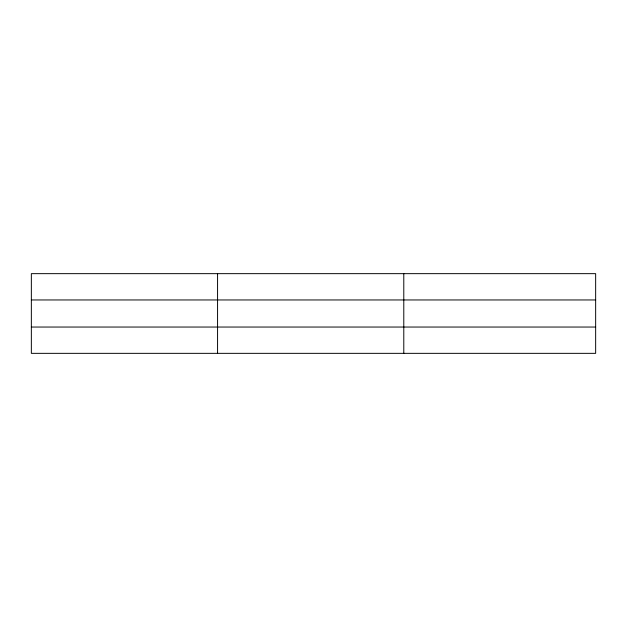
<?xml version="1.0" encoding="UTF-8"?>
<svg xmlns="http://www.w3.org/2000/svg" width="627" height="627" viewBox="0 0 627 627"><rect width="100%" height="100%" fill="white"/><g stroke="black" fill="none" stroke-linecap="round" stroke-linejoin="round"><path stroke-width="0.94" d="M217.569 353.346L217.569 273.654M403.788 353.346L403.788 273.654M595.65 327.043L595.65 353.346L31.35 353.346L31.35 273.654L595.65 273.654L595.65 327.043L31.35 327.043M31.35 299.957L595.65 299.957"/></g></svg>
